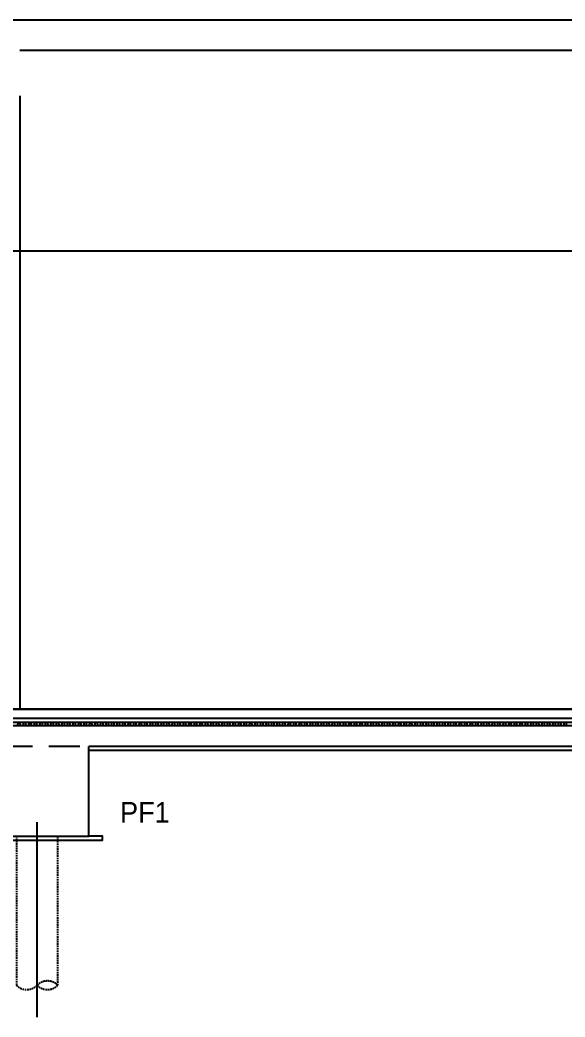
# Model space of a CAD drawing. Header units: millimetres. Extents: x 4754612 to 5801174, y 2368242 to 2777223.
# Drawn here: x 5027216 to 5035120, y 2416777 to 2431243 of the extents above; entities that cross this region are included whole.
import ezdxf
from ezdxf.enums import TextEntityAlignment as Align

# ---------------------------------------------------------------- set-up
doc = ezdxf.new("R2010")
doc.units = ezdxf.units.MM
doc.header["$LTSCALE"] = 1000
for name, pattern in [('ACAD_ISO12W100', [21, 12, -3, 0, -3, 0, -3]), ('CEN', [6.2, 6, -0.1, 0, -0.1]), ('HID', [0.345, 0.225, -0.12])]:
    doc.linetypes.add(name, pattern=pattern)
doc.layers.get('DEFPOINTS').update_dxf_attribs({"color": 151})
for name, color, linetype in [('A-ELE-8', 8, 'Continuous'), ('A-ETC-3', 8, 'Continuous'), ('A-HAT-251', 251, 'Continuous'), ('A-중심선', 10, 'CEN'), ('CON', 2, 'Continuous'), ('ELE-06', 6, 'Continuous'), ('ELE-2', 4, 'Continuous'), ('ELE06', 6, 'Continuous'), ('KZ_횡단_암선2', 8, 'ACAD_ISO12W100')]:
    doc.layers.add(name, color=color, linetype=linetype)
doc.styles.add('돋움', font='')
doc.styles.get('돋움').set_extended_font_data('Dotum')

# ---------------------------------------------------------------- blocks, each defined once
blk = doc.blocks.new('*U32')
at = {"layer": 'A-HAT-251'}
for points in [[(97355, 0), (97327, 0), (97315, 45), (97287, 45), (97275, 0)], [(97435, 0), (97407, 0), (97395, 45), (97367, 45), (97355, 0)], [(97515, 0), (97487, 0), (97475, 45), (97447, 45), (97435, 0)], [(97595, 0), (97567, 0), (97555, 45), (97527, 45), (97515, 0)], [(97675, 0), (97647, 0), (97635, 45), (97607, 45), (97595, 0)], [(97755, 0), (97727, 0), (97715, 45), (97687, 45), (97675, 0)], [(97835, 0), (97807, 0), (97795, 45), (97767, 45), (97755, 0)], [(97915, 0), (97887, 0), (97875, 45), (97847, 45), (97835, 0)], [(97995, 0), (97967, 0), (97955, 45), (97927, 45), (97915, 0)], [(98075, 0), (98047, 0), (98035, 45), (98007, 45), (97995, 0)], [(98155, 0), (98127, 0), (98115, 45), (98087, 45), (98075, 0)], [(98235, 0), (98207, 0), (98195, 45), (98167, 45), (98155, 0)], [(98315, 0), (98287, 0), (98275, 45), (98247, 45), (98235, 0)], [(98395, 0), (98367, 0), (98355, 45), (98327, 45), (98315, 0)], [(98475, 0), (98447, 0), (98435, 45), (98407, 45), (98395, 0)], [(98555, 0), (98527, 0), (98515, 45), (98487, 45), (98475, 0)], [(98635, 0), (98607, 0), (98595, 45), (98567, 45), (98555, 0)], [(98715, 0), (98687, 0), (98675, 45), (98647, 45), (98635, 0)], [(98795, 0), (98767, 0), (98755, 45), (98727, 45), (98715, 0)], [(98875, 0), (98847, 0), (98835, 45), (98807, 45), (98795, 0)], [(98955, 0), (98927, 0), (98915, 45), (98887, 45), (98875, 0)], [(99035, 0), (99007, 0), (98995, 45), (98967, 45), (98955, 0)], [(99115, 0), (99087, 0), (99075, 45), (99047, 45), (99035, 0)], [(99195, 0), (99167, 0), (99155, 45), (99127, 45), (99115, 0)], [(99275, 0), (99247, 0), (99235, 45), (99207, 45), (99195, 0)], [(99355, 0), (99327, 0), (99315, 45), (99287, 45), (99275, 0)], [(99435, 0), (99407, 0), (99395, 45), (99367, 45), (99355, 0)], [(99515, 0), (99487, 0), (99475, 45), (99447, 45), (99435, 0)], [(99595, 0), (99567, 0), (99555, 45), (99527, 45), (99515, 0)], [(99675, 0), (99647, 0), (99635, 45), (99607, 45), (99595, 0)], [(99755, 0), (99727, 0), (99715, 45), (99687, 45), (99675, 0)], [(99835, 0), (99807, 0), (99795, 45), (99767, 45), (99755, 0)], [(99915, 0), (99887, 0), (99875, 45), (99847, 45), (99835, 0)], [(99995, 0), (99967, 0), (99955, 45), (99927, 45), (99915, 0)], [(100075, 0), (100047, 0), (100035, 45), (100007, 45), (99995, 0)], [(100155, 0), (100127, 0), (100115, 45), (100087, 45), (100075, 0)], [(100235, 0), (100207, 0), (100195, 45), (100167, 45), (100155, 0)], [(100315, 0), (100287, 0), (100275, 45), (100247, 45), (100235, 0)], [(100395, 0), (100367, 0), (100355, 45), (100327, 45), (100315, 0)], [(100475, 0), (100447, 0), (100435, 45), (100407, 45), (100395, 0)], [(100555, 0), (100527, 0), (100515, 45), (100487, 45), (100475, 0)], [(100635, 0), (100607, 0), (100595, 45), (100567, 45), (100555, 0)], [(100715, 0), (100687, 0), (100675, 45), (100647, 45), (100635, 0)], [(100795, 0), (100767, 0), (100755, 45), (100727, 45), (100715, 0)], [(100875, 0), (100847, 0), (100835, 45), (100807, 45), (100795, 0)], [(100955, 0), (100927, 0), (100915, 45), (100887, 45), (100875, 0)], [(101035, 0), (101007, 0), (100995, 45), (100967, 45), (100955, 0)], [(101115, 0), (101087, 0), (101075, 45), (101047, 45), (101035, 0)], [(101195, 0), (101167, 0), (101155, 45), (101127, 45), (101115, 0)], [(101275, 0), (101247, 0), (101235, 45), (101207, 45), (101195, 0)], [(101355, 0), (101327, 0), (101315, 45), (101287, 45), (101275, 0)], [(101435, 0), (101407, 0), (101395, 45), (101367, 45), (101355, 0)], [(101515, 0), (101487, 0), (101475, 45), (101447, 45), (101435, 0)], [(101595, 0), (101567, 0), (101555, 45), (101527, 45), (101515, 0)], [(101675, 0), (101647, 0), (101635, 45), (101607, 45), (101595, 0)], [(101755, 0), (101727, 0), (101715, 45), (101687, 45), (101675, 0)], [(101835, 0), (101807, 0), (101795, 45), (101767, 45), (101755, 0)], [(101915, 0), (101887, 0), (101875, 45), (101847, 45), (101835, 0)], [(101995, 0), (101967, 0), (101955, 45), (101927, 45), (101915, 0)], [(102075, 0), (102047, 0), (102035, 45), (102007, 45), (101995, 0)], [(102155, 0), (102127, 0), (102115, 45), (102087, 45), (102075, 0)], [(102235, 0), (102207, 0), (102195, 45), (102167, 45), (102155, 0)], [(102315, 0), (102287, 0), (102275, 45), (102247, 45), (102235, 0)], [(102395, 0), (102367, 0), (102355, 45), (102327, 45), (102315, 0)], [(102475, 0), (102447, 0), (102435, 45), (102407, 45), (102395, 0)], [(102555, 0), (102527, 0), (102515, 45), (102487, 45), (102475, 0)], [(102635, 0), (102607, 0), (102595, 45), (102567, 45), (102555, 0)], [(102715, 0), (102687, 0), (102675, 45), (102647, 45), (102635, 0)], [(102795, 0), (102767, 0), (102755, 45), (102727, 45), (102715, 0)], [(102875, 0), (102847, 0), (102835, 45), (102807, 45), (102795, 0)], [(102955, 0), (102927, 0), (102915, 45), (102887, 45), (102875, 0)], [(103035, 0), (103007, 0), (102995, 45), (102967, 45), (102955, 0)], [(103115, 0), (103087, 0), (103075, 45), (103047, 45), (103035, 0)], [(103195, 0), (103167, 0), (103155, 45), (103127, 45), (103115, 0)], [(103275, 0), (103247, 0), (103235, 45), (103207, 45), (103195, 0)], [(103355, 0), (103327, 0), (103315, 45), (103287, 45), (103275, 0)], [(103435, 0), (103407, 0), (103395, 45), (103367, 45), (103355, 0)], [(103515, 0), (103487, 0), (103475, 45), (103447, 45), (103435, 0)], [(103595, 0), (103567, 0), (103555, 45), (103527, 45), (103515, 0)], [(103675, 0), (103647, 0), (103635, 45), (103607, 45), (103595, 0)], [(103755, 0), (103727, 0), (103715, 45), (103687, 45), (103675, 0)], [(103835, 0), (103807, 0), (103795, 45), (103767, 45), (103755, 0)], [(103915, 0), (103887, 0), (103875, 45), (103847, 45), (103835, 0)], [(103995, 0), (103967, 0), (103955, 45), (103927, 45), (103915, 0)], [(104075, 0), (104047, 0), (104035, 45), (104007, 45), (103995, 0)], [(104155, 0), (104127, 0), (104115, 45), (104087, 45), (104075, 0)], [(104235, 0), (104207, 0), (104195, 45), (104167, 45), (104155, 0)], [(104315, 0), (104287, 0), (104275, 45), (104247, 45), (104235, 0)], [(104395, 0), (104367, 0), (104355, 45), (104327, 45), (104315, 0)], [(104475, 0), (104447, 0), (104435, 45), (104407, 45), (104395, 0)], [(104555, 0), (104527, 0), (104515, 45), (104487, 45), (104475, 0)], [(104635, 0), (104607, 0), (104595, 45), (104567, 45), (104555, 0)], [(104715, 0), (104687, 0), (104675, 45), (104647, 45), (104635, 0)], [(104795, 0), (104767, 0), (104755, 45), (104727, 45), (104715, 0)], [(104875, 0), (104847, 0), (104835, 45), (104807, 45), (104795, 0)], [(104955, 0), (104927, 0), (104915, 45), (104887, 45), (104875, 0)], [(105035, 0), (105007, 0), (104995, 45), (104967, 45), (104955, 0)], [(105115, 0), (105087, 0), (105075, 45), (105047, 45), (105035, 0)], [(105195, 0), (105167, 0), (105155, 45), (105127, 45), (105115, 0)], [(105275, 0), (105247, 0), (105235, 45), (105207, 45), (105195, 0)]]:
    blk.add_lwpolyline(points, dxfattribs=at)
blk = doc.blocks.new('A$C2FA30BED')
at = {"layer": 'A-ETC-3', "linetype": 'HID', "ltscale": 0.1}
blk.add_lwpolyline([(0, 0), (0, -2165, 0.415484), (300, -2165, -0.414601), (600, -2165, -0.415899), (300, -2165)], format="xyb", dxfattribs=at)
blk.add_lwpolyline([(600, -2165), (600, 0)], dxfattribs=at)
at = {"layer": 'A-중심선', "ltscale": 5}
blk.add_line((300, -2626), (300, 200), dxfattribs=at)

msp = doc.modelspace()

# ---------------------------------------------------------------- linework, layer by layer
at = {"layer": 'A-ELE-8'}
msp.add_line((5027215.782, 2430143.44), (5027215.782, 2421243.44), dxfattribs=at)
at = {"layer": 'A-중심선', "ltscale": 5}
for p, q in [((4863973.343, 2427893.44), (5174125.782, 2427893.44)), ((4863973.343, 2421243.44), (5174125.782, 2421243.44))]:
    msp.add_line(p, q, dxfattribs=at)
at = {"layer": 'CON'}
for p, q in [((4905315.782, 2431243.44), (5059815.784, 2431243.428)), ((5027215.782, 2430803.44), (5037215.782, 2430803.44)), ((5059815.785, 2421003.44), (4906315.782, 2421003.44)), ((5028214.743, 2419403.44), (5028215.77, 2420703.44)), ((5036215.98, 2420703.44), (5028215.585, 2420703.44)), ((5025214.743, 2419403.44), (5028214.743, 2419403.44))]:
    msp.add_line(p, q, dxfattribs=at)
at = {"layer": 'ELE-06'}
for p, q in [((5036215.98, 2420643.44), (5028215.585, 2420643.44)), ((5025014.941, 2419343.44), (5028414.546, 2419343.44))]:
    msp.add_line(p, q, dxfattribs=at)
msp.add_lwpolyline([(5025214.941, 2419403.44), (5025014.941, 2419403.44), (5025014.941, 2419343.44), (5028414.546, 2419343.44), (5028414.546, 2419403.44), (5028214.546, 2419403.44)], dxfattribs=at)
at = {"layer": 'ELE-2'}
for p, q in [((5059815.785, 2421243.44), (4906315.782, 2421243.44)), ((5059815.785, 2421108.44), (4906315.782, 2421108.44)), ((5059815.785, 2421048.44), (4906315.782, 2421048.44))]:
    msp.add_line(p, q, dxfattribs=at)
at = {"layer": 'KZ_횡단_암선2', "linetype": 'HID', "ltscale": 2}
msp.add_line((5063965.782, 2420703.44), (4924816.624, 2420703.44), dxfattribs=at)

# ---------------------------------------------------------------- block references
at = {"layer": 'CON'}
msp.add_blockref('A$C2FA30BED', (5027164.358, 2419403.44), dxfattribs=at)
at = {"layer": 'ELE06', "color": 6, "xscale": 1.000013798092659, "yscale": 1.000013798092659, "zscale": 1.000013798092659}
msp.add_blockref('*U32', (4929899.325, 2421003.44), dxfattribs=at)

# ---------------------------------------------------------------- texts
at = {"layer": 'DEFPOINTS', "style": '돋움'}
msp.add_text('PF1', height=300, dxfattribs=at).set_placement((5029027.21, 2419747.396), align=Align.MIDDLE_CENTER)

doc.saveas('drawing.dxf')
